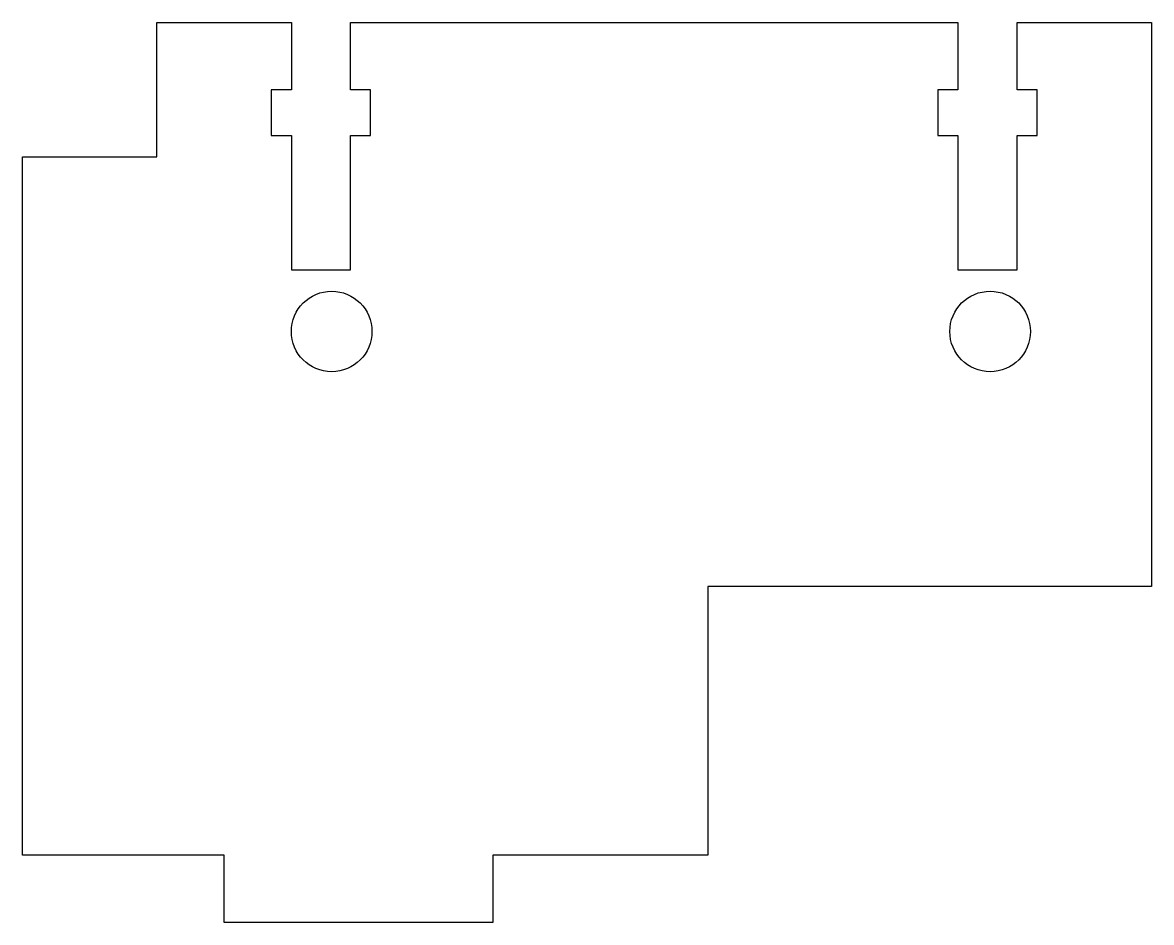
# Model space of a CAD drawing. Header units: millimetres. Extents: x -42 to 42, y -36 to 31.
import ezdxf

# ---------------------------------------------------------------- set-up
doc = ezdxf.new("R2010")
doc.units = ezdxf.units.MM

msp = doc.modelspace()

# ---------------------------------------------------------------- linework, layer by layer
at = {"color": 7, "linetype": 'Continuous', "lineweight": 25}
for p, q in [((-32, 21), (-32, 31)), ((-32, 31), (-22, 31)), ((-22, 31), (-22, 26)), ((-17.6, 26), (-17.6, 31)), ((-17.6, 31), (27.6, 31)), ((27.6, 31), (27.6, 26)), ((32, 26), (32, 31)), ((32, 31), (42, 31)), ((42, 31), (42, -11)), ((-22, 26), (-23.5, 26)), ((-23.5, 26), (-23.5, 22.6)), ((-16.1, 26), (-17.6, 26)), ((-16.1, 22.6), (-16.1, 26)), ((26.1, 26), (26.1, 22.6)), ((27.6, 26), (26.1, 26)), ((33.5, 26), (32, 26)), ((33.5, 22.6), (33.5, 26)), ((-23.5, 22.6), (-22, 22.6)), ((-22, 22.6), (-22, 12.6)), ((-17.6, 12.6), (-17.6, 22.6)), ((-17.6, 22.6), (-16.1, 22.6)), ((26.1, 22.6), (27.6, 22.6)), ((27.6, 22.6), (27.6, 12.6)), ((32, 12.6), (32, 22.6)), ((32, 22.6), (33.5, 22.6)), ((-42, 21), (-32, 21)), ((-42, -31), (-42, 21)), ((-22, 12.6), (-17.6, 12.6)), ((27.6, 12.6), (32, 12.6)), ((42, -11), (9, -11)), ((9, -11), (9, -31)), ((-27, -31), (-42, -31)), ((-27, -36), (-27, -31)), ((-7, -31), (-7, -36)), ((9, -31), (-7, -31)), ((-7, -36), (-27, -36))]:
    msp.add_line(p, q, dxfattribs=at)
for centre in [(-19, 8), (30, 8)]:
    msp.add_circle(centre, 3, dxfattribs=at)

doc.saveas('drawing.dxf')
